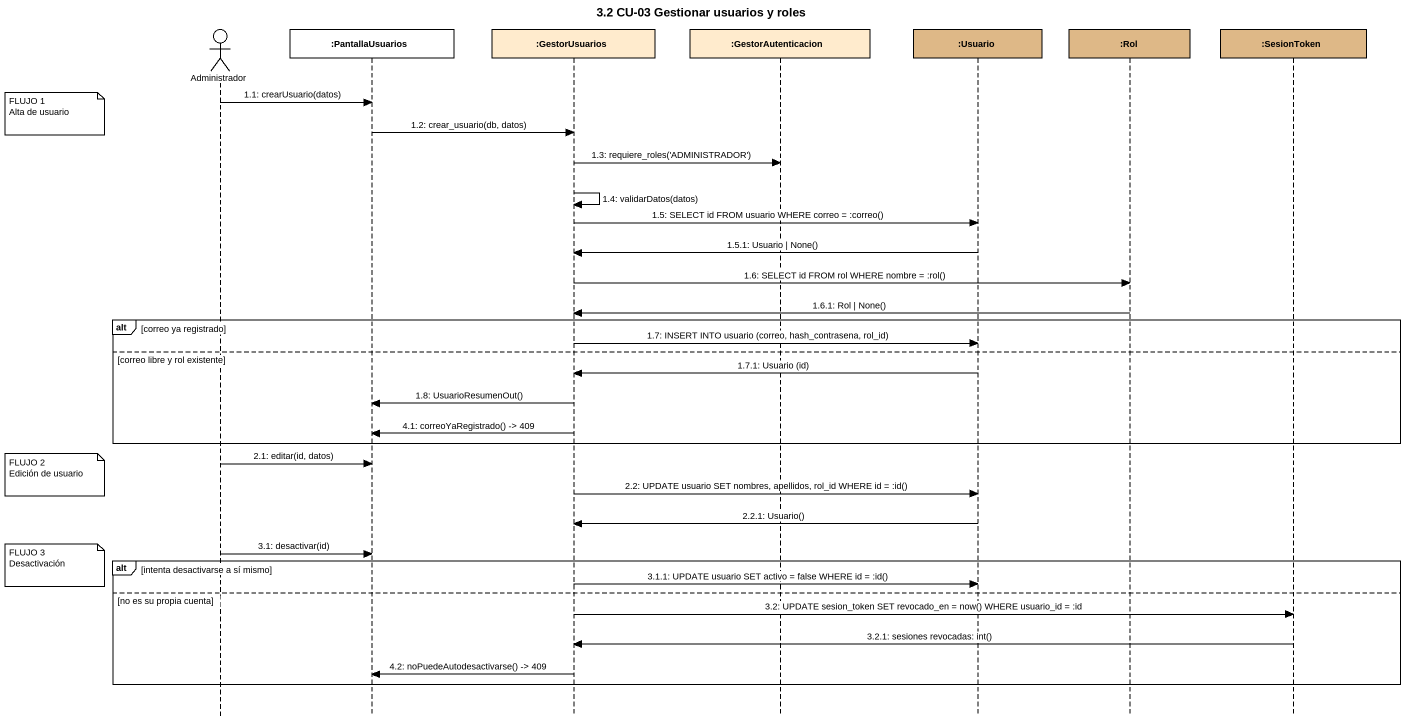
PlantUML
@startuml
title 3.2 CU-03 Gestionar usuarios y roles
hide footbox
actor Administrador
participant ":PantallaUsuarios" as PantallaUsuarios
participant ":GestorUsuarios" as GestorUsuarios #FFEBCD
participant ":GestorAutenticacion" as GestorAutenticacion #FFEBCD
participant ":Usuario" as Usuario #DEB887
participant ":Rol" as Rol #DEB887
participant ":SesionToken" as SesionToken #DEB887

Administrador -> PantallaUsuarios : 1.1: crearUsuario(datos)
note left of Administrador
  FLUJO 1
  Alta de usuario
end note
PantallaUsuarios -> GestorUsuarios : 1.2: crear_usuario(db, datos)
GestorUsuarios -> GestorAutenticacion : 1.3: requiere_roles('ADMINISTRADOR')
GestorUsuarios -> GestorUsuarios : 1.4: validarDatos(datos)
GestorUsuarios -> Usuario : 1.5: SELECT id FROM usuario WHERE correo = :correo()
Usuario -> GestorUsuarios : 1.5.1: Usuario | None()
GestorUsuarios -> Rol : 1.6: SELECT id FROM rol WHERE nombre = :rol()
Rol -> GestorUsuarios : 1.6.1: Rol | None()
alt correo ya registrado
  GestorUsuarios -> Usuario : 1.7: INSERT INTO usuario (correo, hash_contrasena, rol_id)
else correo libre y rol existente
  Usuario -> GestorUsuarios : 1.7.1: Usuario (id)
  GestorUsuarios -> PantallaUsuarios : 1.8: UsuarioResumenOut()
  GestorUsuarios -> PantallaUsuarios : 4.1: correoYaRegistrado() -> 409
end
Administrador -> PantallaUsuarios : 2.1: editar(id, datos)
note left of Administrador
  FLUJO 2
  Edición de usuario
end note
GestorUsuarios -> Usuario : 2.2: UPDATE usuario SET nombres, apellidos, rol_id WHERE id = :id()
Usuario -> GestorUsuarios : 2.2.1: Usuario()
Administrador -> PantallaUsuarios : 3.1: desactivar(id)
alt intenta desactivarse a sí mismo
  note left of Administrador
    FLUJO 3
    Desactivación
  end note
  GestorUsuarios -> Usuario : 3.1.1: UPDATE usuario SET activo = false WHERE id = :id()
else no es su propia cuenta
  GestorUsuarios -> SesionToken : 3.2: UPDATE sesion_token SET revocado_en = now() WHERE usuario_id = :id
  SesionToken -> GestorUsuarios : 3.2.1: sesiones revocadas: int()
  GestorUsuarios -> PantallaUsuarios : 4.2: noPuedeAutodesactivarse() -> 409
end
@enduml
